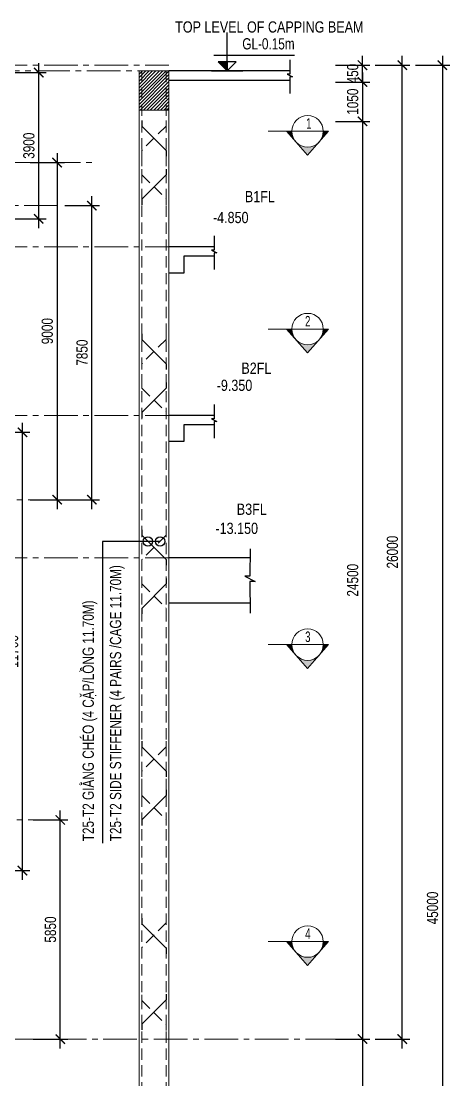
# Model space of a CAD drawing. Header units: millimetres. Extents: x 2746337 to 7547699, y -363432 to 15720.
# Drawn here: x 3303620 to 3315069, y -27087 to 1174 of the extents above; entities that cross this region are included whole.
import ezdxf
from ezdxf.enums import TextEntityAlignment as Align

# ---------------------------------------------------------------- set-up
doc = ezdxf.new("R2010")
doc.units = ezdxf.units.MM
doc.header["$LTSCALE"] = 1200
doc.header["$PDMODE"] = 3
doc.linetypes.add('CENTER2', pattern=[1.125, 0.75, -0.125, 0.125, -0.125])
doc.linetypes.add('HIDDEN', pattern=[0.375, 0.25, -0.125])
for name, color, linetype, lineweight in [('1', 9, 'Continuous', 13), ('BOUND', 3, 'Continuous', 20), ('CODE', 3, 'Continuous', 15), ('ENOTE', 2, 'Continuous', 15), ('Grid line', 160, 'CENTER2', 5), ('HIDE', 8, 'HIDDEN', 13), ('K-THUOC', 1, 'Continuous', 18), ('LEADER', 8, 'Continuous', 9), ('S-Beam - Cont', 60, 'Continuous', 25), ('T2CO', 4, 'Continuous', 30), ('T2HI', 4, 'HIDDEN', 13), ('TEXTVN', 2, 'Continuous', 20)]:
    doc.layers.add(name, color=color, linetype=linetype, lineweight=lineweight)
for name, color, linetype in [('CDC.02.DIM', 1, 'Continuous'), ('CDC.06.TEXT', 2, 'Continuous'), ('CDC.10.HATCH', 251, 'Continuous'), ('Q-Dim-line', 75, 'Continuous')]:
    doc.layers.add(name, color=color, linetype=linetype)
doc.styles.add('DB_Arial', font='arial.ttf', dxfattribs={"width": 0.8})
doc.styles.add('SMTEXT', font='arial.ttf', dxfattribs={"width": 0.75})
doc.styles.add('TEXTVN', font='VHELVCN.TTF', dxfattribs={"width": 0.8})
doc.dimstyles.new('BSV1-100', dxfattribs={"dimtxt": 300, "dimasz": 250, "dimexe": 200, "dimexo": 0, "dimgap": 108, "dimtad": 1, "dimdec": 0, "dimdsep": 46, "dimtxsty": 'SMTEXT', "dimblk": 'ARCHTICK', "dimcen": 100, "dimdle": 250, "dimclrd": 256, "dimclre": 256, "dimclrt": 1, "dimadec": 0, "dimazin": 0, "dimtfac": 1, "dimtdec": 0, "dimtix": 1, "dimtmove": 2, "dimatfit": 3, "dimfxl": 720, "dimfxlon": 1, "dimtolj": 1, "dimtzin": 0, "dimarcsym": 0})
doc.dimstyles.new('BSV25', dxfattribs={"dimtxt": 300, "dimasz": 250, "dimexe": 200, "dimexo": 0, "dimgap": 108, "dimtad": 1, "dimdec": 0, "dimlfac": 0.25, "dimdsep": 46, "dimtxsty": 'SMTEXT', "dimblk": 'ARCHTICK', "dimcen": 100, "dimdle": 250, "dimclrd": 256, "dimclre": 256, "dimclrt": 2, "dimadec": 0, "dimazin": 0, "dimtfac": 1, "dimtdec": 0, "dimtix": 1, "dimtmove": 2, "dimatfit": 3, "dimfxl": 800, "dimfxlon": 1, "dimtolj": 1, "dimtzin": 0, "dimarcsym": 0})

# ---------------------------------------------------------------- blocks, each defined once
blk = doc.blocks.new('_ArchTick')
at = {"color": 0, "linetype": 'ByBlock', "const_width": 0.15}
blk.add_lwpolyline([(-0.5, -0.5), (0.5, 0.5)], dxfattribs=at)
blk = doc.blocks.new('tag_cd')
at = {"layer": 'CDC.10.HATCH'}
blk.add_hatch(color=256, dxfattribs=at).paths.add_polyline_path([(180, 240), (420, 0), (420, 240)])
at = {"layer": 'CDC.02.DIM'}
for points in [[(420, 240), (420, 0), (660, 240), (180, 240), (420, 0), (420, 1020)], [(60, 420), (2220, 420)], [(0, 0), (840, 0)]]:
    blk.add_lwpolyline(points, dxfattribs=at)
at = {"layer": 'CDC.06.TEXT', "ltscale": 0.5, "style": 'SMTEXT', "width": 0.75}
blk.add_attdef('CD', text='', height=300, dxfattribs=at).set_placement((2220, 570), align=Align.RIGHT)
blk = doc.blocks.new('*D673')
at = {"layer": 'Defpoints', "color": 0, "transparency": 16777216}
for p in [(3274852, 0), (3274290, -4850), (3307568, -4850)]:
    blk.add_point(p, dxfattribs=at)
at = {"layer": 'K-THUOC', "lineweight": -2, "transparency": 16777216}
for p, q in [((3274290, 250), (3274290, -5100)), ((3274852, 0), (3274090, 0)), ((3275010, -4850), (3274090, -4850))]:
    blk.add_line(p, q, dxfattribs=at)
at = {"layer": 'K-THUOC', "lineweight": -2, "transparency": 16777216, "xscale": 250, "yscale": 250, "zscale": 250}
for p, rotation in [((3274290, 0), 90), ((3274290, -4850), 270)]:
    blk.add_blockref('_ArchTick', p, dxfattribs=dict(at, rotation=rotation))
at = {"layer": 'K-THUOC', "color": 1, "transparency": 16777216, "insert": (3274029, -2425), "char_height": 300, "attachment_point": 5, "rotation": 90, "style": 'SMTEXT'}
blk.add_mtext('\\A1;4850', dxfattribs=at)
blk = doc.blocks.new('*D674')
at = {"layer": 'Defpoints', "color": 0, "transparency": 16777216}
for p in [(3307568, -4850), (3274290, -9350), (3307568, -9350)]:
    blk.add_point(p, dxfattribs=at)
at = {"layer": 'K-THUOC', "lineweight": -2, "transparency": 16777216}
for p, q in [((3274290, -4600), (3274290, -9600)), ((3275010, -4850), (3274090, -4850)), ((3275010, -9350), (3274090, -9350))]:
    blk.add_line(p, q, dxfattribs=at)
at = {"layer": 'K-THUOC', "lineweight": -2, "transparency": 16777216, "xscale": 250, "yscale": 250, "zscale": 250}
for p, rotation in [((3274290, -4850), 90), ((3274290, -9350), 270)]:
    blk.add_blockref('_ArchTick', p, dxfattribs=dict(at, rotation=rotation))
at = {"layer": 'K-THUOC', "color": 1, "transparency": 16777216, "insert": (3274029, -7100), "char_height": 300, "attachment_point": 5, "rotation": 90, "style": 'SMTEXT'}
blk.add_mtext('\\A1;4500', dxfattribs=at)
blk = doc.blocks.new('*D675')
at = {"layer": 'Defpoints', "color": 0, "transparency": 16777216}
for p in [(3307568, -9350), (3274290, -13150), (3307568, -13150)]:
    blk.add_point(p, dxfattribs=at)
at = {"layer": 'K-THUOC', "lineweight": -2, "transparency": 16777216}
for p, q in [((3274290, -9100), (3274290, -13400)), ((3275010, -9350), (3274090, -9350)), ((3275010, -13150), (3274090, -13150))]:
    blk.add_line(p, q, dxfattribs=at)
at = {"layer": 'K-THUOC', "lineweight": -2, "transparency": 16777216, "xscale": 250, "yscale": 250, "zscale": 250}
for p, rotation in [((3274290, -9350), 90), ((3274290, -13150), 270)]:
    blk.add_blockref('_ArchTick', p, dxfattribs=dict(at, rotation=rotation))
at = {"layer": 'K-THUOC', "color": 1, "transparency": 16777216, "insert": (3274028, -11250), "char_height": 300, "attachment_point": 5, "rotation": 90, "style": 'SMTEXT'}
blk.add_mtext('\\A1;3800', dxfattribs=at)
blk = doc.blocks.new('*D686')
at = {"layer": 'Defpoints', "color": 0, "transparency": 16777216}
for p in [(3293585, -20150), (3304665, -20150), (3293585, -26000)]:
    blk.add_point(p, dxfattribs=at)
at = {"layer": 'K-THUOC', "lineweight": -2, "transparency": 16777216}
for p, q in [((3304665, -26250), (3304665, -19900)), ((3303945, -20150), (3304865, -20150)), ((3303945, -26000), (3304865, -26000))]:
    blk.add_line(p, q, dxfattribs=at)
at = {"layer": 'K-THUOC', "lineweight": -2, "transparency": 16777216, "xscale": 250, "yscale": 250, "zscale": 250}
for p, rotation in [((3304665, -20150), 90), ((3304665, -26000), 270)]:
    blk.add_blockref('_ArchTick', p, dxfattribs=dict(at, rotation=rotation))
at = {"layer": 'K-THUOC', "color": 1, "transparency": 16777216, "insert": (3304404, -23075), "char_height": 300, "attachment_point": 5, "rotation": 90, "style": 'SMTEXT'}
blk.add_mtext('\\A1;5850', dxfattribs=at)
blk = doc.blocks.new('*D687')
at = {"layer": 'Defpoints', "color": 0, "transparency": 16777216}
for p in [(3293042, -9800), (3303655, -9800), (3293042, -21500)]:
    blk.add_point(p, dxfattribs=at)
at = {"layer": 'K-THUOC', "lineweight": -2, "transparency": 16777216}
for p, q in [((3303655, -21750), (3303655, -9550)), ((3302935, -9800), (3303855, -9800)), ((3302935, -21500), (3303855, -21500))]:
    blk.add_line(p, q, dxfattribs=at)
at = {"layer": 'K-THUOC', "lineweight": -2, "transparency": 16777216, "xscale": 250, "yscale": 250, "zscale": 250}
for p, rotation in [((3303655, -9800), 90), ((3303655, -21500), 270)]:
    blk.add_blockref('_ArchTick', p, dxfattribs=dict(at, rotation=rotation))
at = {"layer": 'K-THUOC', "color": 1, "transparency": 16777216, "insert": (3303393, -15650), "char_height": 300, "attachment_point": 5, "rotation": 90, "style": 'SMTEXT'}
blk.add_mtext('\\A1;11700', dxfattribs=at)
blk = doc.blocks.new('*D688')
at = {"layer": 'Defpoints', "color": 0, "transparency": 16777216}
for p in [(3294429, -3750), (3305509, -3750), (3294429, -11600)]:
    blk.add_point(p, dxfattribs=at)
at = {"layer": 'K-THUOC', "lineweight": -2, "transparency": 16777216}
for p, q in [((3305509, -11850), (3305509, -3500)), ((3304789, -3750), (3305709, -3750)), ((3304789, -11600), (3305709, -11600))]:
    blk.add_line(p, q, dxfattribs=at)
at = {"layer": 'K-THUOC', "lineweight": -2, "transparency": 16777216, "xscale": 250, "yscale": 250, "zscale": 250}
for p, rotation in [((3305509, -3750), 90), ((3305509, -11600), 270)]:
    blk.add_blockref('_ArchTick', p, dxfattribs=dict(at, rotation=rotation))
at = {"layer": 'K-THUOC', "color": 1, "transparency": 16777216, "insert": (3305248, -7675), "char_height": 300, "attachment_point": 5, "rotation": 90, "style": 'SMTEXT'}
blk.add_mtext('\\A1;7850', dxfattribs=at)
blk = doc.blocks.new('*D689')
at = {"layer": 'Defpoints', "color": 0, "transparency": 16777216}
for p in [(3293735, -200), (3304088, -200), (3293735, -4100)]:
    blk.add_point(p, dxfattribs=at)
at = {"layer": 'K-THUOC', "lineweight": -2, "transparency": 16777216}
for p, q in [((3304088, -4350), (3304088, 50)), ((3303368, -200), (3304288, -200)), ((3303368, -4100), (3304288, -4100))]:
    blk.add_line(p, q, dxfattribs=at)
at = {"layer": 'K-THUOC', "lineweight": -2, "transparency": 16777216, "xscale": 250, "yscale": 250, "zscale": 250}
for p, rotation in [((3304088, -200), 90), ((3304088, -4100), 270)]:
    blk.add_blockref('_ArchTick', p, dxfattribs=dict(at, rotation=rotation))
at = {"layer": 'K-THUOC', "color": 1, "transparency": 16777216, "insert": (3303827, -2150), "char_height": 300, "attachment_point": 5, "rotation": 90, "style": 'SMTEXT'}
blk.add_mtext('\\A1;3900', dxfattribs=at)
blk = doc.blocks.new('SIGSEC')
at = {"layer": '1', "lineweight": 9}
h = blk.add_hatch(color=256, dxfattribs=at)
h.dxf.hatch_style = 1
h.paths.add_polyline_path([(-420, 0), (-560, 0), (-315, -278, -0.182676)])
h = blk.add_hatch(color=256, dxfattribs=at)
h.dxf.hatch_style = 1
h.paths.add_polyline_path([(560, 0), (420, 0, -0.182676), (315, -278)])
h = blk.add_hatch(color=256, dxfattribs=at)
h.dxf.hatch_style = 1
h.paths.add_polyline_path([(315, -278, -0.451416), (-315, -278), (0, -635)])
at = {"layer": '1', "lineweight": 9, "elevation": 0}
blk.add_lwpolyline([(1050, 0), (-560, 0), (0, -635), (560, 0)], dxfattribs=at)
at = {"layer": '1', "lineweight": 9}
blk.add_circle((0, 0), 420, dxfattribs=at)
at = {"layer": 'BOUND', "lineweight": 9, "style": 'TEXTVN', "width": 0.8}
blk.add_attdef('SEC', text='', height=280, dxfattribs=at).set_placement((0, 210, 0), align=Align.MIDDLE_CENTER)
blk = doc.blocks.new('*D706')
at = {"layer": 'Defpoints', "color": 0, "transparency": 16777216}
for p in [(3307568, 0), (3312736, 0), (3307568, -450)]:
    blk.add_point(p, dxfattribs=at)
at = {"layer": 'K-THUOC', "lineweight": -2, "transparency": 16777216}
for p, q in [((3312016, 0), (3312936, 0)), ((3312736, 0), (3312736, 250)), ((3312736, -450), (3312736, 0)), ((3312016, -450), (3312936, -450)), ((3312736, -450), (3312736, -700))]:
    blk.add_line(p, q, dxfattribs=at)
at = {"layer": 'K-THUOC', "lineweight": -2, "transparency": 16777216, "xscale": 250, "yscale": 250, "zscale": 250}
for p, rotation in [((3312736, 0), 270), ((3312736, -450), 90)]:
    blk.add_blockref('_ArchTick', p, dxfattribs=dict(at, rotation=rotation))
at = {"layer": 'K-THUOC', "color": 1, "transparency": 16777216, "insert": (3312475, -225), "char_height": 300, "attachment_point": 5, "rotation": 90, "style": 'SMTEXT'}
blk.add_mtext('\\A1;450', dxfattribs=at)
blk = doc.blocks.new('*D707')
at = {"layer": 'Defpoints', "color": 0, "transparency": 16777216}
for p in [(3307568, -450), (3307568, -1500), (3312736, -1500)]:
    blk.add_point(p, dxfattribs=at)
at = {"layer": 'K-THUOC', "lineweight": -2, "transparency": 16777216}
for p, q in [((3312736, -200), (3312736, -1750)), ((3312016, -450), (3312936, -450)), ((3312016, -1500), (3312936, -1500))]:
    blk.add_line(p, q, dxfattribs=at)
at = {"layer": 'K-THUOC', "lineweight": -2, "transparency": 16777216, "xscale": 250, "yscale": 250, "zscale": 250}
for p, rotation in [((3312736, -450), 90), ((3312736, -1500), 270)]:
    blk.add_blockref('_ArchTick', p, dxfattribs=dict(at, rotation=rotation))
at = {"layer": 'K-THUOC', "color": 1, "transparency": 16777216, "insert": (3312475, -975), "char_height": 300, "attachment_point": 5, "rotation": 90, "style": 'SMTEXT'}
blk.add_mtext('\\A1;1050', dxfattribs=at)
blk = doc.blocks.new('*D708')
at = {"layer": 'Defpoints', "color": 0, "transparency": 16777216}
for p in [(3307568, -1500), (3302021, -26000), (3312736, -26000)]:
    blk.add_point(p, dxfattribs=at)
at = {"layer": 'K-THUOC', "lineweight": -2, "transparency": 16777216}
for p, q in [((3312736, -1250), (3312736, -26250)), ((3312016, -1500), (3312936, -1500)), ((3312016, -26000), (3312936, -26000))]:
    blk.add_line(p, q, dxfattribs=at)
at = {"layer": 'K-THUOC', "lineweight": -2, "transparency": 16777216, "xscale": 250, "yscale": 250, "zscale": 250}
for p, rotation in [((3312736, -1500), 90), ((3312736, -26000), 270)]:
    blk.add_blockref('_ArchTick', p, dxfattribs=dict(at, rotation=rotation))
at = {"layer": 'K-THUOC', "color": 1, "transparency": 16777216, "insert": (3312475, -13750), "char_height": 300, "attachment_point": 5, "rotation": 90, "style": 'SMTEXT'}
blk.add_mtext('\\A1;24500', dxfattribs=at)
blk = doc.blocks.new('*D709')
at = {"layer": 'Defpoints', "color": 0, "transparency": 16777216}
for p in [(3302021, -26000), (3303593, -45000), (3312736, -45000)]:
    blk.add_point(p, dxfattribs=at)
at = {"layer": 'K-THUOC', "lineweight": -2, "transparency": 16777216}
for p, q in [((3312016, -26000), (3312936, -26000)), ((3312736, -25750), (3312736, -45250)), ((3312016, -45000), (3312936, -45000))]:
    blk.add_line(p, q, dxfattribs=at)
at = {"layer": 'K-THUOC', "lineweight": -2, "transparency": 16777216, "xscale": 250, "yscale": 250, "zscale": 250}
for p, rotation in [((3312736, -26000), 90), ((3312736, -45000), 270)]:
    blk.add_blockref('_ArchTick', p, dxfattribs=dict(at, rotation=rotation))
at = {"layer": 'K-THUOC', "color": 1, "transparency": 16777216, "insert": (3312475, -35500), "char_height": 300, "attachment_point": 5, "rotation": 90, "style": 'SMTEXT'}
blk.add_mtext('\\A1;19000', dxfattribs=at)
blk = doc.blocks.new('*D710')
at = {"layer": 'Defpoints', "color": 0, "transparency": 16777216}
for p in [(3306768, 0), (3313797, 0), (3302021, -26000)]:
    blk.add_point(p, dxfattribs=at)
at = {"layer": 'K-THUOC', "lineweight": -2, "transparency": 16777216}
for p, q in [((3313077, 0), (3313997, 0)), ((3313797, -26250), (3313797, 250)), ((3313077, -26000), (3313997, -26000))]:
    blk.add_line(p, q, dxfattribs=at)
at = {"layer": 'K-THUOC', "lineweight": -2, "transparency": 16777216, "xscale": 250, "yscale": 250, "zscale": 250}
for p, rotation in [((3313797, 0), 90), ((3313797, -26000), 270)]:
    blk.add_blockref('_ArchTick', p, dxfattribs=dict(at, rotation=rotation))
at = {"layer": 'K-THUOC', "color": 1, "transparency": 16777216, "insert": (3313536, -13000), "char_height": 300, "attachment_point": 5, "rotation": 90, "style": 'SMTEXT'}
blk.add_mtext('\\A1;26000', dxfattribs=at)
blk = doc.blocks.new('*D711')
at = {"layer": 'Defpoints', "color": 0, "transparency": 16777216}
for p in [(3306768, 0), (3306768, -45000), (3314869, -45000)]:
    blk.add_point(p, dxfattribs=at)
at = {"layer": 'K-THUOC', "lineweight": -2, "transparency": 16777216}
for p, q in [((3314149, 0), (3315069, 0)), ((3314869, 250), (3314869, -45250)), ((3314149, -45000), (3315069, -45000))]:
    blk.add_line(p, q, dxfattribs=at)
at = {"layer": 'K-THUOC', "lineweight": -2, "transparency": 16777216, "xscale": 250, "yscale": 250, "zscale": 250}
for p, rotation in [((3314869, 0), 90), ((3314869, -45000), 270)]:
    blk.add_blockref('_ArchTick', p, dxfattribs=dict(at, rotation=rotation))
at = {"layer": 'K-THUOC', "color": 1, "transparency": 16777216, "insert": (3314607, -22500), "char_height": 300, "attachment_point": 5, "rotation": 90, "style": 'SMTEXT'}
blk.add_mtext('\\A1;45000', dxfattribs=at)
blk = doc.blocks.new('*D677')
at = {"layer": 'Defpoints', "color": 0, "transparency": 16777216}
for p in [(3294129, -2600), (3294129, -11600), (3304580, -11600)]:
    blk.add_point(p, dxfattribs=at)
at = {"layer": 'K-THUOC', "lineweight": -2, "transparency": 16777216}
for p, q in [((3304580, -2350), (3304580, -11850)), ((3303860, -2600), (3304780, -2600)), ((3303860, -11600), (3304780, -11600))]:
    blk.add_line(p, q, dxfattribs=at)
at = {"layer": 'K-THUOC', "lineweight": -2, "transparency": 16777216, "xscale": 250, "yscale": 250, "zscale": 250}
for p, rotation in [((3304580, -2600), 90), ((3304580, -11600), 270)]:
    blk.add_blockref('_ArchTick', p, dxfattribs=dict(at, rotation=rotation))
at = {"layer": 'K-THUOC', "color": 1, "transparency": 16777216, "insert": (3304319, -7100), "char_height": 300, "attachment_point": 5, "rotation": 90, "style": 'SMTEXT'}
blk.add_mtext('\\A1;9000', dxfattribs=at)

msp = doc.modelspace()

# ---------------------------------------------------------------- hatches: boundary and pattern name
at = {"layer": 'CDC.10.HATCH'}
h = msp.add_hatch(dxfattribs=at)
h.set_pattern_fill('ANSI31', color=256, scale=20)
h.set_pattern_definition([(45, (519910.264, -10406.33), (-44.9012806, 44.9012806), [])])
h.paths.add_polyline_path([(3306768, -1200), (3307568, -1200), (3307568, -150), (3306768, -150)])

# ---------------------------------------------------------------- linework, layer by layer
at = {"layer": 'BOUND'}
for points in [[(3306768, -1200), (3307568, -1200), (3307568, -150), (3306768, -150)], [(3306768, -45000), (3307568, -45000), (3307568, -1200), (3306768, -1200)]]:
    msp.add_lwpolyline(points, close=True, dxfattribs=at)
at = {"layer": 'BOUND', "lineweight": 20}
msp.add_lwpolyline([(3307568, -4350), (3307568, -1200), (3306768, -1200), (3306768, -45000), (3307568, -45000), (3307568, -19550)], dxfattribs=at)
at = {"layer": 'CODE'}
for points in [[(3308217.6, -4850, 0, 0, 0), (3309291.6, -4850, 0, 0, 0), (3308754.6, -4850, 0, 660, 0), (3308754.6, -4520, 0, 0, 0), (3308754.6, -4320, 0, 0, 0), (3309754.6, -4320, 0, 0, 0)], [(3308217.6, -9350, 0, 0, 0), (3309291.6, -9350, 0, 0, 0), (3308754.6, -9350, 0, 660, 0), (3308754.6, -9020, 0, 0, 0), (3308754.6, -8820, 0, 0, 0), (3309754.6, -8820, 0, 0, 0)], [(3308217.6, -13150, 0, 0, 0), (3309291.6, -13150, 0, 0, 0), (3308754.6, -13150, 0, 660, 0), (3308754.6, -12820, 0, 0, 0), (3308754.6, -12620, 0, 0, 0), (3309754.6, -12620, 0, 0, 0)]]:
    msp.add_lwpolyline(points, format="xyseb", dxfattribs=at)
at = {"layer": 'Grid line', "color": 2}
for p, q in [((3270480.4, 0), (3307568, 0)), ((3270480.4, -4850), (3307568, -4850)), ((3270480.4, -9350), (3307568, -9350)), ((3270480.4, -13150), (3307568, -13150))]:
    msp.add_line(p, q, dxfattribs=at)
at = {"layer": 'Grid line'}
for p, q in [((3293508.5, -2600.3), (3305509.1, -2600.3)), ((3292898.4, -3750.3), (3304708.1, -3750.3)), ((3293735, -4100.3), (3304288, -4100.3)), ((3281823, -9799.3), (3303854.6, -9799.3)), ((3304708.1, -11600.3), (3292898.4, -11600.3)), ((3304708.1, -20150), (3282245.7, -20150)), ((3303854.6, -21500), (3281499.4, -21500)), ((3312113.3, -26000), (3275249.7, -26000))]:
    msp.add_line(p, q, dxfattribs=at)
msp.add_lwpolyline([(3285124.1, -150), (3307568, -150)], dxfattribs=at)
at = {"layer": 'HIDE'}
for p, q in [((3306843, -150), (3306843, -44800)), ((3307493, -150), (3307493, -44800))]:
    msp.add_line(p, q, dxfattribs=at)
at = {"layer": 'Q-Dim-line'}
for points in [[(3310791.5, 140.7), (3310791.5, -240.3), (3310724.4, -240.3), (3310863.2, -311), (3310791.5, -311), (3310791.5, -758.2)], [(3308772, -4559.3), (3308772, -4940.3), (3308704.9, -4940.3), (3308843.7, -5011), (3308772, -5011), (3308772, -5458.2)], [(3308772, -9059.3), (3308772, -9440.3), (3308704.9, -9440.3), (3308843.7, -9511), (3308772, -9511), (3308772, -9958.2)], [(3309732.9, -12911.4), (3309728.4, -13641.9), (3309594.2, -13641.9), (3309871.7, -13783.2), (3309728.4, -13783.2), (3309732.9, -14626.3)]]:
    msp.add_lwpolyline(points, dxfattribs=at)
at = {"layer": 'S-Beam - Cont'}
for points in [[(3310784.7, -150), (3309091.4, -150), (3309091.4, -150), (3307568, -150)], [(3307568, -400), (3309341.4, -400), (3309341.4, -400), (3310784.7, -400)], [(3308765.2, -4850), (3307568, -4850)], [(3308765.2, -5100), (3307968, -5100), (3307968, -5550), (3307568, -5550)], [(3308765.2, -9350), (3307568, -9350)], [(3308765.2, -9600), (3307968, -9600), (3307968, -10050), (3307568, -10050)], [(3309732.9, -13150), (3307568, -13150)], [(3307568, -14350), (3309732.9, -14350)]]:
    msp.add_lwpolyline(points, dxfattribs=at)
at = {"layer": 'T2CO'}
for points in [[(3306843, -1475), (3306843, -1625), (3307493, -2275), (3307493, -2425)], [(3307493, -2775), (3307493, -2925), (3306843, -3575), (3306843, -3725)], [(3306843, -7170.1), (3306843, -7320.1), (3307493, -7970.1), (3307493, -8120.1)], [(3307493, -8470.1), (3307493, -8620.1), (3306843, -9270.1), (3306843, -9420.1)], [(3306843, -12400.5), (3306843, -12550.5), (3307493, -13200.5), (3307493, -13350.5)], [(3307493, -13700.5), (3307493, -13850.5), (3306843, -14500.5), (3306843, -14650.5)], [(3306843, -18049.5), (3306843, -18199.5), (3307493, -18849.5), (3307493, -18999.5)], [(3307493, -19349.5), (3307493, -19499.5), (3306843, -20149.5), (3306843, -20299.5)], [(3306843, -22772.9), (3306843, -22922.9), (3307493, -23572.9), (3307493, -23722.9)], [(3307493, -24799.3), (3307493, -24949.3), (3306843, -25599.3), (3306843, -25749.3)]]:
    msp.add_lwpolyline(points, dxfattribs=at)
at = {"layer": 'T2HI'}
for points in [[(3307493, -1475), (3307493, -1625), (3306843, -2275), (3306843, -2425)], [(3306843, -2775), (3306843, -2925), (3307493, -3575), (3307493, -3725)], [(3307493, -7170.1), (3307493, -7320.1), (3306843, -7970.1), (3306843, -8120.1)], [(3306843, -8470.1), (3306843, -8620.1), (3307493, -9270.1), (3307493, -9420.1)], [(3307493, -12400.5), (3307493, -12550.5), (3306843, -13200.5), (3306843, -13350.5)], [(3306843, -13700.5), (3306843, -13850.5), (3307493, -14500.5), (3307493, -14650.5)], [(3307493, -18049.5), (3307493, -18199.5), (3306843, -18849.5), (3306843, -18999.5)], [(3306843, -19349.5), (3306843, -19499.5), (3307493, -20149.5), (3307493, -20299.5)], [(3307493, -22750.5), (3307493, -22900.5), (3306843, -23550.5), (3306843, -23700.5)], [(3306843, -24821.7), (3306843, -24971.7), (3307493, -25621.7), (3307493, -25771.7)]]:
    msp.add_lwpolyline(points, dxfattribs=at)

# ---------------------------------------------------------------- block references
at = {"layer": '1', "lineweight": 20}
ref = msp.add_blockref('SIGSEC', (3311268.9, -1765.4), dxfattribs=dict(at, xscale=-1))
ref.add_attrib('SEC', '1', dxfattribs={"layer": 'BOUND', "lineweight": 9, "height": 280, "style": 'TEXTVN', "width": 0.8}).set_placement((3311302.9, -1555.4, 0), align=Align.MIDDLE_CENTER)
ref = msp.add_blockref('SIGSEC', (3311268.9, -7045.4), dxfattribs=dict(at, xscale=-1))
ref.add_attrib('SEC', '2', dxfattribs={"layer": 'BOUND', "lineweight": 9, "height": 280, "style": 'TEXTVN', "width": 0.8}).set_placement((3311273, -6835.4, 0), align=Align.MIDDLE_CENTER)
ref = msp.add_blockref('SIGSEC', (3311268.9, -15469), dxfattribs=dict(at, xscale=-1))
ref.add_attrib('SEC', '3', dxfattribs={"layer": 'BOUND', "lineweight": 9, "height": 280, "style": 'TEXTVN', "width": 0.8}).set_placement((3311275.4, -15259, 0), align=Align.MIDDLE_CENTER)
ref = msp.add_blockref('SIGSEC', (3311268.9, -23397.2, 0), dxfattribs=dict(at, xscale=-1))
ref.add_attrib('SEC', '4', dxfattribs={"layer": 'BOUND', "lineweight": 9, "height": 280, "style": 'TEXTVN', "width": 0.8}).set_placement((3311276.6, -23187.2, 0), align=Align.MIDDLE_CENTER)
at = {"layer": 'ENOTE'}
msp.add_blockref('tag_cd', (3308703.3, -150), dxfattribs=at).add_auto_attribs({'CD': 'GL-0.15m'})

# ---------------------------------------------------------------- texts
at = {"layer": 'ENOTE', "style": 'DB_Arial', "width": 0.8}
for s, p in [('-4.850', (3308741.9, -4216.9)), ('-9.350', (3308842.1, -8696.4)), ('-13.150', (3308809.1, -12514.8))]:
    msp.add_text(s, height=300, dxfattribs=at).set_placement(p)
at = {"layer": 'TEXTVN', "style": 'DB_Arial', "width": 0.8}
for s, p in [('TOP LEVEL OF CAPPING BEAM', (3307732.9, 870)), ('B1FL', (3309595.3, -3657.9)), ('B2FL', (3309500.8, -8240.2)), ('B3FL', (3309378.8, -12004.4))]:
    msp.add_text(s, height=300, dxfattribs=at).set_placement(p)
at = {"layer": 'TEXTVN', "lineweight": 20, "style": 'SMTEXT', "width": 0.75}
for s, p in [('T25-T2 SIDE STIFFENER (4 PAIRS /CAGE 11.70M)', (3306290.9, -20717.4)), ('T25-T2 GIẰNG CHÉO (4 CẶP/LỒNG 11.70M)', (3305560.9, -20717.4))]:
    msp.add_text(s, height=300, rotation=90, dxfattribs=at).set_placement(p)

# ---------------------------------------------------------------- dimensions: what is measured, and where the dimension line sits
at = {"layer": 'K-THUOC'}
for base, p1, p2, picture, middle in [((3274289.7, -4850), (3274852.1, 0), (3307568, -4850), '*D673', (3274028.6, -2425)), ((3304088, -200), (3293735, -4100.3), (3293735, -200), '*D689', (3303826.8, -2150.2)), ((3313796.7, 0), (3302021.3, -26000), (3306768, 0), '*D710', (3313535.5, -13000)), ((3314868.6, -45000), (3306768, 0), (3306768, -45000), '*D711', (3314607.5, -22500)), ((3312735.9, 0), (3307568, -450), (3307568, 0), '*D706', (3312474.7, -225)), ((3312735.9, -1500), (3307568, -450), (3307568, -1500), '*D707', (3312474.7, -975)), ((3312735.9, -26000), (3307568, -1500), (3302021.3, -26000), '*D708', (3312474.7, -13750)), ((3304580.1, -11600.3), (3294129.4, -2600.3), (3294129.4, -11600.3), '*D677', (3304319, -7100.3)), ((3305509.1, -3750.3), (3294429.4, -11600.3), (3294429.4, -3750.3), '*D688', (3305247.9, -7675.3)), ((3274289.7, -9350), (3307568, -4850), (3307568, -9350), '*D674', (3274028.6, -7100)), ((3274289.7, -13150), (3307568, -9350), (3307568, -13150), '*D675', (3274028.5, -11250)), ((3303654.6, -9800.3), (3293041.5, -21500), (3293041.5, -9800.3), '*D687', (3303393.4, -15650.2)), ((3304664.7, -20150), (3293585, -26000), (3293585, -20150), '*D686', (3304403.5, -23075)), ((3312735.9, -45000), (3302021.3, -26000), (3303593, -45000), '*D709', (3312474.7, -35500))]:
    dim = msp.add_linear_dim(base=base, p1=p1, p2=p2, angle=90, dimstyle='BSV1-100', dxfattribs=at)
    dim.commit()
    dim.dimension.update_dxf_attribs({"geometry": picture, "text_midpoint": middle})

# ---------------------------------------------------------------- leaders
at = {"layer": 'LEADER'}
for points in [[(3307330.5, -12713), (3305787.9, -12713), (3305787.9, -20713)], [(3307005.5, -12713), (3305787.9, -12713), (3305787.9, -20765.4)]]:
    msp.add_leader(points, dimstyle='BSV25', override={"dimldrblk": 'Origin'}, dxfattribs=at)

doc.saveas('drawing.dxf')
